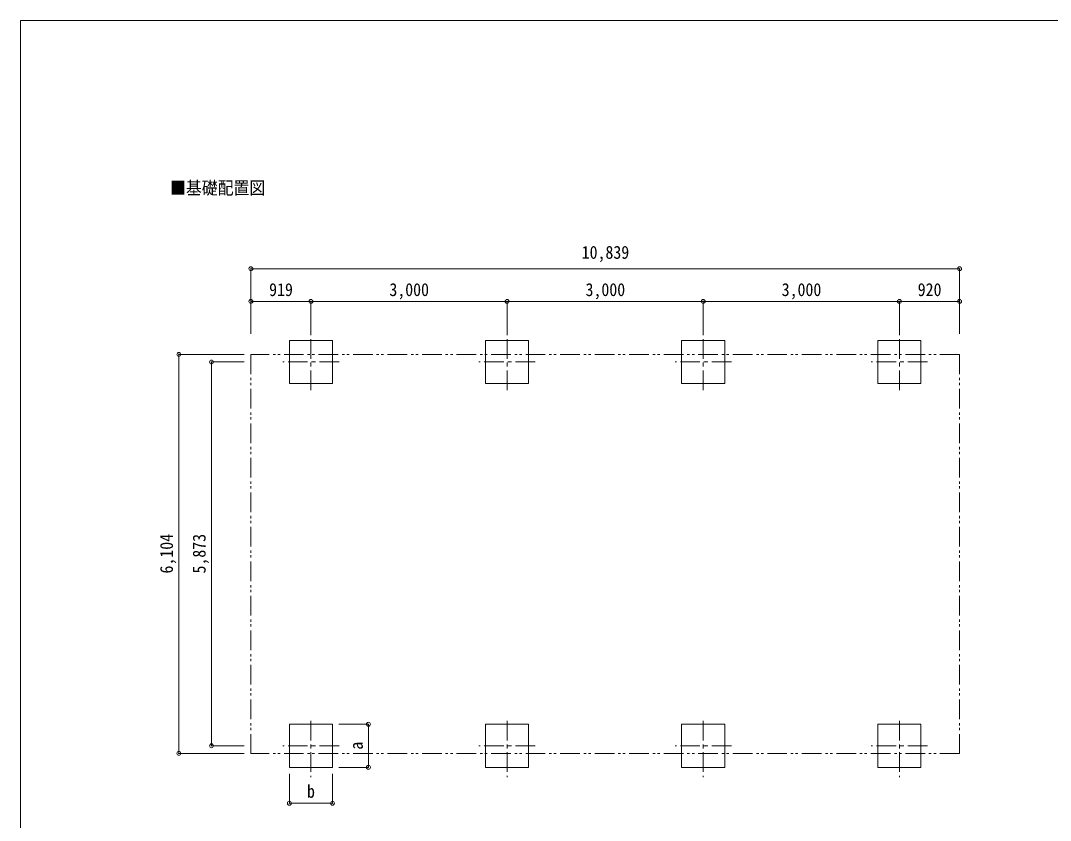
# Model space of a CAD drawing. Units: millimetres at full size, sheet at 1:60. Extents: x -16864 to 16864, y -11640 to 11640.
# Drawn here: x -16864 to -1114, y -599 to 11640 of the extents above; entities that cross this region are included whole.
import ezdxf
from ezdxf.enums import TextEntityAlignment as Align

# ---------------------------------------------------------------- set-up
doc = ezdxf.new("R2010")
doc.units = ezdxf.units.MM
doc.header["$LTSCALE"] = 60
doc.header["$PDMODE"] = 32
doc.header["$PDSIZE"] = 60
doc.linetypes.add('CHAIN1', pattern=[8, 5, -1, 1, -1])
doc.linetypes.add('DOUBLE_CHAIN1', pattern=[8.8, 5, -1, 0.6, -0.6, 0.6, -1])
for name, color, linetype, lineweight in [('1-2', 134, 'Continuous', 9), ('1-8', 6, 'Continuous', 9), ('1-A', 4, 'CHAIN1', 9), ('F-0', 7, 'Continuous', 9)]:
    doc.layers.add(name, color=color, linetype=linetype, lineweight=lineweight)
doc.layers.add('1-7', color=7, linetype='Continuous')
doc.styles.add('ＭＳ ゴシック', font='')
doc.styles.get('ＭＳ ゴシック').set_extended_font_data('MS Gothic')

msp = doc.modelspace()

# ---------------------------------------------------------------- linework, layer by layer
at = {"layer": '1-2', "color": 6}
for p, q in [((-2503.53, 7842.67), (-13342.46, 7842.67)), ((-12423.94, 7342.67), (-13342.46, 7342.67)), ((-9423.94, 7342.67), (-12423.94, 7342.67)), ((-6423.94, 7342.67), (-9423.94, 7342.67)), ((-3423.94, 7342.67), (-6423.94, 7342.67)), ((-2503.53, 7342.67), (-3423.94, 7342.67))]:
    msp.add_line(p, q, dxfattribs=at)
at = {"layer": '1-8'}
for p, q in [((-13342.46, 6844.67), (-13342.46, 7842.67)), ((-2503.53, 6844.67), (-2503.53, 7842.67)), ((-12423.94, 6844.67), (-12423.94, 7342.67)), ((-9423.94, 6844.67), (-9423.94, 7342.67)), ((-6423.94, 6844.67), (-6423.94, 7342.67)), ((-3423.94, 6844.67), (-3423.94, 7342.67)), ((-14444.44, 6531.17), (-13444.8, 6531.17)), ((-14444.44, 427.17), (-14444.44, 6531.17)), ((-13944.8, 6415.67), (-13444.8, 6415.67)), ((-13944.8, 542.67), (-13944.8, 6415.67)), ((-11544.75, 872.67), (-11994.75, 872.67)), ((-11544.75, 212.67), (-11544.75, 872.67)), ((-13944.8, 542.67), (-13444.8, 542.67)), ((-14444.44, 427.17), (-13444.8, 427.17)), ((-11544.75, 212.67), (-11994.75, 212.67)), ((-12753.8, -336.33), (-12753.8, 113.67)), ((-12093.75, -336.33), (-12093.75, 113.67)), ((-12093.75, -336.33), (-12753.8, -336.33))]:
    msp.add_line(p, q, dxfattribs=at)
for p in [(-13342.46, 7842.67), (-2503.53, 7842.67), (-13342.46, 7342.67), (-12423.94, 7342.67), (-9423.94, 7342.67), (-6423.94, 7342.67), (-3423.94, 7342.67), (-2503.53, 7342.67), (-14444.44, 6531.17), (-13944.8, 6415.67), (-11544.75, 872.67), (-13944.8, 542.67), (-14444.44, 427.17), (-11544.75, 212.67), (-12753.8, -336.33), (-12093.75, -336.33)]:
    msp.add_point(p, dxfattribs=at)
at = {"layer": '1-A'}
for p, q in [((-12423.8, 5985.67), (-12423.8, 6845.67)), ((-9423.8, 5985.67), (-9423.8, 6845.67)), ((-6423.8, 5985.67), (-6423.8, 6845.67)), ((-3423.8, 5985.67), (-3423.8, 6845.67)), ((-11993.75, 6415.67), (-12853.8, 6415.67)), ((-8993.75, 6415.67), (-9853.8, 6415.67)), ((-5993.75, 6415.67), (-6853.8, 6415.67)), ((-2993.75, 6415.67), (-3853.8, 6415.67)), ((-12423.8, 922.67), (-12423.8, 62.67)), ((-9423.8, 922.67), (-9423.8, 62.67)), ((-6423.8, 922.67), (-6423.8, 62.67)), ((-3423.8, 922.67), (-3423.8, 62.67)), ((-11993.75, 542.67), (-12853.8, 542.67)), ((-8993.75, 542.67), (-9853.8, 542.67)), ((-5993.75, 542.67), (-6853.8, 542.67)), ((-2993.75, 542.67), (-3853.8, 542.67))]:
    msp.add_line(p, q, dxfattribs=at)
at = {"layer": '1-A', "color": 7, "linetype": 'DOUBLE_CHAIN1'}
for p, q in [((-2503.53, 6531.17), (-13342.33, 6531.17)), ((-13342.33, 6531.17), (-13342.33, 427.17)), ((-2503.53, 6531.17), (-2503.53, 427.17)), ((-2503.53, 427.17), (-13342.33, 427.17))]:
    msp.add_line(p, q, dxfattribs=at)
at = {"layer": '1-A', "linetype": 'Continuous'}
for points in [[(-12753.8, 6085.67), (-12093.75, 6085.67), (-12093.75, 6745.67), (-12753.8, 6745.67)], [(-9753.8, 6085.67), (-9093.75, 6085.67), (-9093.75, 6745.67), (-9753.8, 6745.67)], [(-6753.8, 6085.67), (-6093.75, 6085.67), (-6093.75, 6745.67), (-6753.8, 6745.67)], [(-3753.8, 6085.67), (-3093.75, 6085.67), (-3093.75, 6745.67), (-3753.8, 6745.67)], [(-12753.8, 872.67), (-12093.75, 872.67), (-12093.75, 212.67), (-12753.8, 212.67)], [(-9753.8, 872.67), (-9093.75, 872.67), (-9093.75, 212.67), (-9753.8, 212.67)], [(-6753.8, 872.67), (-6093.75, 872.67), (-6093.75, 212.67), (-6753.8, 212.67)], [(-3753.8, 872.67), (-3093.75, 872.67), (-3093.75, 212.67), (-3753.8, 212.67)]]:
    msp.add_lwpolyline(points, close=True, dxfattribs=at)
at = {"layer": 'F-0', "color": 5, "lineweight": 5}
for q in [(-16864.12, -11640), (16015.88, 11640)]:
    msp.add_line((-16864.12, 11640), q, dxfattribs=at)

# ---------------------------------------------------------------- texts
at = {"layer": '1-7', "style": 'ＭＳ ゴシック', "width": 0.9}
msp.add_text('■基礎配置図', height=197.9, dxfattribs=at).set_placement((-14579.21, 8921.54), align=Align.BOTTOM_LEFT)
at = {"layer": '1-8', "color": 7, "style": 'ＭＳ ゴシック', "width": 0.9}
for s, p in [('10,839', (-8283, 7935.67)), ('919', (-13063.2, 7365.02)), ('3,000', (-11223.94, 7365.02)), ('3,000', (-8223.94, 7365.02)), ('3,000', (-5223.94, 7365.02)), ('920', (-3143.73, 7365.02)), ('b', (-12483.77, -311.67))]:
    msp.add_text(s, height=197.9, dxfattribs=at).set_placement(p, align=Align.BOTTOM_LEFT)
for s, p in [('6,104', (-14474.44, 3179.17)), ('5,873', (-13974.8, 3179.17)), ('a', (-11571.55, 482.67))]:
    msp.add_text(s, height=197.9, rotation=90, dxfattribs=at).set_placement(p, align=Align.BOTTOM_LEFT)

doc.saveas('drawing.dxf')
